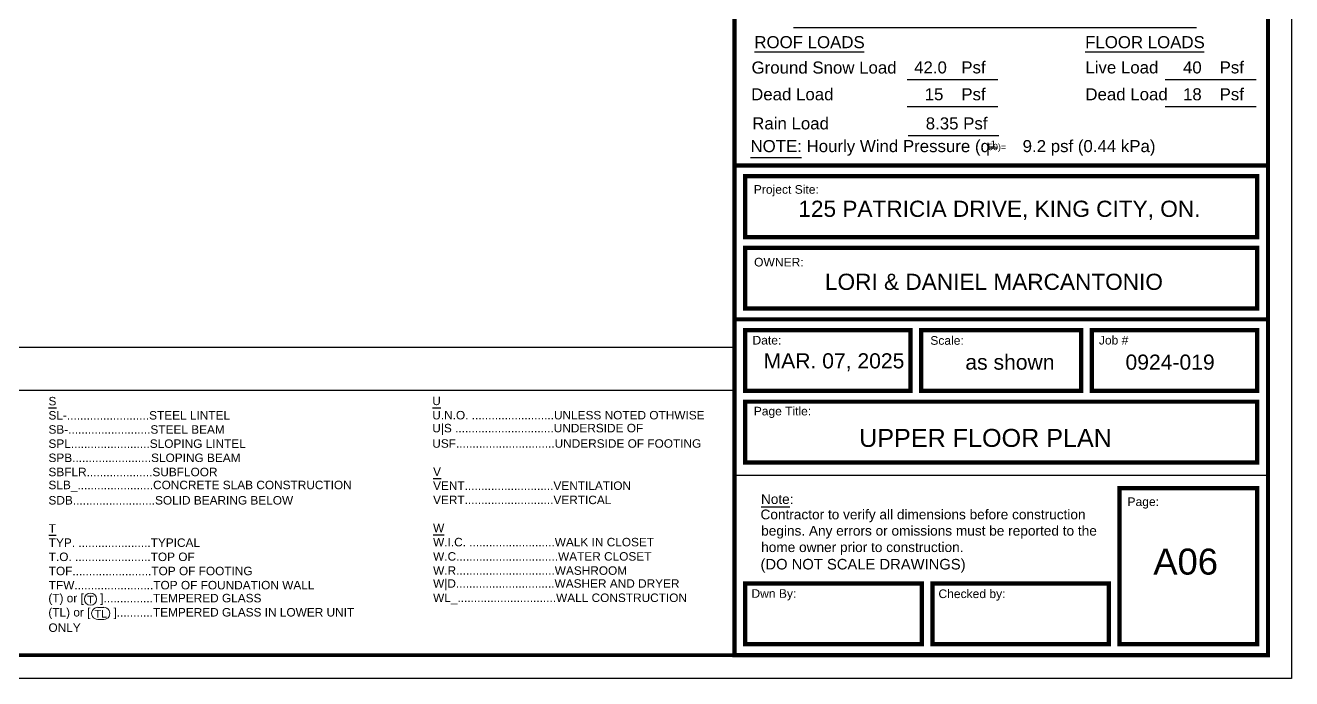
# Model space of a CAD drawing. Header units: millimetres. Extents: x 58 to 2247, y 57 to 1671.
# Drawn here: x 1489 to 2247, y 57 to 448 of the extents above; entities that cross this region are included whole.
import ezdxf

# ---------------------------------------------------------------- set-up
doc = ezdxf.new("R2010")
doc.units = ezdxf.units.MM
doc.header["$LTSCALE"] = 0.5
for name, color, linetype in [('interior door main', 3, 'CONTINUOUS'), ('main floor exterior line', 2, 'CONTINUOUS'), ('main floor interior line', 6, 'CONTINUOUS'), ('PDF_Geometry', 7, 'Continuous'), ('PDF_Solid Fills', 7, 'Continuous'), ('PDF_Text', 7, 'Continuous')]:
    doc.layers.add(name, color=color, linetype=linetype)
doc.styles.add('PDF Arial-ItalicMT', font='arial.ttf')
doc.styles.add('PDF ArialMT', font='arial.ttf')
doc.styles.add('PDF Swiss721BT-Light', font='arial.ttf')

msp = doc.modelspace()

# ---------------------------------------------------------------- hatches: boundary and pattern name
at = {"layer": 'PDF_Solid Fills', "transparency": 33554559}
msp.add_hatch(color=256, dxfattribs=at).paths.add_polyline_path([(1528.22, 102.05), (1528.22, 106.13), (1526.62, 106.13), (1526.62, 106.69), (1530.3, 106.69), (1530.3, 106.13), (1528.78, 106.13), (1528.78, 102.05)])

# ---------------------------------------------------------------- linework, layer by layer
at = {"layer": 'interior door main'}
for points in [[(1920.26, 229.25), (2019.17, 229.25), (2019.17, 265.65), (1920.26, 265.65), (1920.26, 229.25)], [(2025.61, 229.25), (2121.29, 229.25), (2121.29, 265.65), (2025.61, 265.65), (2025.61, 229.25)], [(2127.73, 229.25), (2226.65, 229.25), (2226.65, 265.65), (2127.73, 265.65), (2127.73, 229.25)]]:
    msp.add_lwpolyline(points, dxfattribs=at)
at = {"layer": 'main floor exterior line'}
for points in [[(71.67, 1656.52), (2233.09, 1656.52), (2233.09, 71.09), (71.67, 71.09), (1913.82, 71.09), (1913.82, 272.09), (2233.09, 272.09), (2233.09, 71.09)], [(1913.82, 272.09), (1913.82, 364.17), (2233.09, 364.17), (2233.09, 467.73), (1913.74, 467.73), (1913.82, 364.17)], [(2233.09, 364.17), (2233.09, 272.09)], [(2226.65, 357.73), (1920.26, 357.73), (1920.26, 321.33), (2226.65, 321.33)], [(2226.65, 314.89), (1920.26, 314.89), (1920.26, 278.49), (2226.65, 278.49)], [(2019.17, 265.65), (1920.26, 265.65), (1920.26, 229.25), (2019.17, 229.25)], [(2025.61, 265.65), (2121.29, 265.65), (2121.29, 229.25), (2025.61, 229.25)], [(2127.73, 265.65), (2226.65, 265.65), (2226.65, 229.25), (2127.73, 229.25)], [(71.67, 71.09), (71.67, 255.41), (1913.82, 255.41)], [(71.67, 229.65), (1913.82, 229.65)], [(2226.65, 222.77), (1920.26, 222.77), (1920.26, 186.37), (2226.65, 186.37)], [(2226.65, 170.93), (2144.25, 170.93), (2144.25, 113.97), (2144.25, 77.53), (2226.65, 77.53)], [(2025.89, 113.93), (1920.26, 113.93), (1920.26, 77.53), (2025.89, 77.53)], [(2032.33, 113.93), (2137.81, 113.93), (2137.81, 77.53), (2032.33, 77.53)]]:
    msp.add_lwpolyline(points, dxfattribs=at)
at = {"layer": 'main floor interior line'}
for points in [[(57.67, 1670.52), (2247.09, 1670.52), (2247.09, 57.09), (57.67, 57.09)], [(1949.1, 446.85), (2190.29, 446.85)], [(1925.74, 432.29), (1991.41, 432.29)], [(2123.65, 432.29), (2194.93, 432.29)], [(2017.09, 415.65), (2071.41, 415.65)], [(2171.65, 415.65), (2225.97, 415.65)], [(2017.09, 399.57), (2071.41, 399.57)], [(2171.65, 399.57), (2225.97, 399.57)], [(2017.73, 382.21), (2072.05, 382.21)], [(2065.81, 374.69), (2071.17, 374.69)], [(1923.34, 369.01), (1953.98, 369.01)], [(1503.34, 219.09), (1508.06, 219.09)], [(1733.02, 219.17), (1738.06, 219.17)], [(1733.5, 176.85), (1738.22, 176.85)], [(1913.82, 178.69), (2233.09, 178.69)], [(1929.74, 159.89), (1946.86, 159.89)], [(1503.5, 142.85), (1507.82, 142.85)], [(1733.5, 143.09), (1740.14, 143.09)]]:
    msp.add_lwpolyline(points, dxfattribs=at)
at = {"layer": 'PDF_Geometry', "lineweight": 0}
for points, const_width in [([(57.67, 1670.52), (2247.09, 1670.52), (2247.09, 57.09), (57.67, 57.09)], 0.32), ([(71.67, 1656.52), (2233.09, 1656.52), (2233.09, 71.09), (71.67, 71.09)], 2.24), ([(1913.82, 364.17), (1913.82, 467.73), (2233.09, 467.73), (2233.09, 364.17)], 2.56), ([(1913.82, 272.09), (1913.82, 364.17), (2233.09, 364.17), (2233.09, 272.09)], 2.56), ([(2226.65, 357.73), (1920.26, 357.73), (1920.26, 321.33), (2226.65, 321.33)], 2.56), ([(2226.65, 314.89), (1920.26, 314.89), (1920.26, 278.49), (2226.65, 278.49)], 2.64), ([(1913.82, 71.09), (1913.82, 272.09), (2233.09, 272.09), (2233.09, 71.09)], 2.56), ([(2019.17, 265.65), (1920.26, 265.65), (1920.26, 229.25), (2019.17, 229.25)], 2.56), ([(2025.61, 265.65), (2121.29, 265.65), (2121.29, 229.25), (2025.61, 229.25)], 2.56), ([(2127.73, 265.65), (2226.65, 265.65), (2226.65, 229.25), (2127.73, 229.25)], 2.56), ([(2226.65, 222.77), (1920.26, 222.77), (1920.26, 186.37), (2226.65, 186.37)], 2.56), ([(2226.65, 170.93), (2144.25, 170.93), (2144.25, 113.97), (2144.25, 77.53), (2226.65, 77.53)], 2.56), ([(2025.89, 113.93), (1920.26, 113.93), (1920.26, 77.53), (2025.89, 77.53)], 2.64), ([(2032.33, 113.93), (2137.81, 113.93), (2137.81, 77.53), (2032.33, 77.53)], 2.64)]:
    msp.add_lwpolyline(points, close=True, dxfattribs=dict(at, const_width=const_width))
at = {"layer": 'PDF_Geometry', "lineweight": 9}
for points in [[(1949.1, 446.85), (2190.29, 446.85)], [(1925.74, 432.29), (1991.41, 432.29)], [(2123.65, 432.29), (2194.93, 432.29)], [(1503.34, 219.09), (1508.06, 219.09)], [(1733.02, 219.17), (1738.06, 219.17)], [(1733.5, 176.85), (1738.22, 176.85)], [(1929.74, 159.89), (1946.86, 159.89)], [(1503.5, 142.85), (1507.82, 142.85)], [(1733.5, 143.09), (1740.14, 143.09)], [(1532.86, 99.57), (1536.46, 99.57)], [(1532.86, 92.37), (1536.46, 92.37)]]:
    msp.add_lwpolyline(points, dxfattribs=at)
at = {"layer": 'PDF_Geometry', "lineweight": 5}
for points in [[(2017.09, 415.65), (2071.41, 415.65)], [(2171.65, 415.65), (2225.97, 415.65)], [(2017.09, 399.57), (2071.41, 399.57)], [(2171.65, 399.57), (2225.97, 399.57)], [(2017.73, 382.21), (2072.05, 382.21)], [(2065.81, 374.69), (2071.17, 374.69)], [(1923.34, 369.01), (1953.98, 369.01)]]:
    msp.add_lwpolyline(points, dxfattribs=at)
at = {"layer": 'PDF_Geometry', "lineweight": 20}
msp.add_lwpolyline([(1913.82, 71.09), (71.67, 71.09), (71.67, 255.41), (1913.82, 255.41)], close=True, dxfattribs=at)
msp.add_lwpolyline([(71.67, 229.65), (1913.82, 229.65)], dxfattribs=at)
at = {"layer": 'PDF_Geometry', "lineweight": 18}
msp.add_lwpolyline([(1913.82, 178.69), (2233.09, 178.69)], dxfattribs=at)
at = {"layer": 'PDF_Geometry', "lineweight": 9}
msp.add_circle((1528.47, 104.58), 3.64, dxfattribs=at)
for centre, start, end in [((1532.79, 96.02), 89.99999, 270.00001), ((1536.39, 96.02), 269.99999, 90.00001)]:
    msp.add_arc(centre, 3.64, start, end, dxfattribs=at)

# ---------------------------------------------------------------- texts
at = {"layer": 'PDF_Text', "attachment_point": 4}
for s, insert, char_height, style in [('ROOF LOADS', (1925.72, 437.97), 7.21, 'PDF ArialMT'), ('FLOOR LOADS', (2123.65, 437.97), 7.2101, 'PDF ArialMT'), ('Ground Snow Load', (1924.04, 422.77), 7.2101, 'PDF ArialMT'), ('42.0', (2021.32, 422.85), 7.21, 'PDF ArialMT'), ('Psf', (2049.57, 422.85), 7.21, 'PDF ArialMT'), ('Live Load', (2123.81, 422.85), 7.21, 'PDF ArialMT'), ('40', (2182.21, 422.85), 7.21, 'PDF ArialMT'), ('Psf', (2204.13, 422.85), 7.21, 'PDF ArialMT'), ('Dead Load', (1923.8, 406.77), 7.21, 'PDF ArialMT'), ('15', (2027.64, 406.77), 7.21, 'PDF ArialMT'), ('Psf', (2049.57, 406.77), 7.21, 'PDF ArialMT'), ('Dead Load', (2123.81, 406.77), 7.21, 'PDF ArialMT'), ('18', (2182.21, 406.77), 7.21, 'PDF ArialMT'), ('Psf', (2204.13, 406.77), 7.21, 'PDF ArialMT'), ('Rain Load', (1924.44, 389.33), 7.21, 'PDF ArialMT'), ('8.35 Psf', (2028.28, 389.33), 7.21, 'PDF ArialMT'), ('  NOTE: Hourly Wind Pressure (q', (1917.8, 374.69), 7.2101, 'PDF ArialMT'), ('1', (2067.25, 377.23), 3.8, 'PDF ArialMT'), ('  9.2 psf (0.44 kPa)', (2080.67, 374.69), 7.2101, 'PDF ArialMT'), ('50)=', (2065.57, 374.69), 3.799, 'PDF ArialMT'), ('Project Site:', (1925.4, 349.07), 5.1666, 'PDF Swiss721BT-Light'), ('125 PATRICIA DRIVE, KING CITY, ON.', (1952.04, 337.36), 9.6873, 'PDF Swiss721BT-Light'), ('OWNER:', (1925.56, 306.27), 5.167, 'PDF Swiss721BT-Light'), ('LORI & DANIEL MARCANTONIO', (1967.96, 294.47), 9.6873, 'PDF Swiss721BT-Light'), ('Date:', (1924.6, 259.55), 5.167, 'PDF Swiss721BT-Light'), ('Scale:', (2031, 259.39), 5.167, 'PDF Swiss721BT-Light'), ('Job #', (2131.89, 259.55), 5.167, 'PDF Swiss721BT-Light'), ('MAR. 07, 2025', (1931.24, 246.39), 9.0415, 'PDF Swiss721BT-Light'), ('as shown', (2051.97, 246.39), 9.042, 'PDF Swiss721BT-Light'), ('0924-019', (2147.81, 246.39), 9.042, 'PDF Swiss721BT-Light'), ('S', (1503.31, 223.06), 5.07, 'PDF ArialMT'), ('U', (1732.99, 223.22), 5.07, 'PDF ArialMT'), ('Page Title:', (1925.4, 216.35), 5.1366, 'PDF Swiss721BT-Light'), ('SL-.........................STEEL LINTEL', (1503.31, 214.58), 5.071, 'PDF ArialMT'), ('U.N.O. .........................UNLESS NOTED OTHWISE', (1732.99, 214.66), 5.071, 'PDF ArialMT'), ('SB-.........................STEEL BEAM', (1503.31, 206.1), 5.071, 'PDF ArialMT'), ('U|S ..............................UNDERSIDE OF', (1732.99, 206.18), 5.071, 'PDF ArialMT'), ('UPPER FLOOR PLAN', (1988.44, 201.01), 10.7637, 'PDF Swiss721BT-Light'), ('SPL........................SLOPING LINTEL', (1503.31, 197.62), 5.071, 'PDF ArialMT'), ('USF..............................UNDERSIDE OF FOOTING', (1732.99, 197.7), 5.071, 'PDF ArialMT'), ('SPB........................SLOPING BEAM', (1503.31, 189.14), 5.071, 'PDF ArialMT'), ('SBFLR....................SUBFLOOR', (1503.31, 180.66), 5.071, 'PDF ArialMT'), ('V', (1733.47, 180.9), 5.07, 'PDF ArialMT'), ('SLB_.......................CONCRETE SLAB CONSTRUCTION', (1503.31, 172.18), 5.071, 'PDF ArialMT'), ('VENT...........................VENTILATION', (1733.47, 172.42), 5.071, 'PDF ArialMT'), ('Note:', (1929.72, 164.39), 5.806, 'PDF Arial-ItalicMT'), ('SDB.........................SOLID BEARING BELOW', (1503.31, 163.7), 5.071, 'PDF ArialMT'), ('VERT...........................VERTICAL', (1733.47, 163.94), 5.071, 'PDF ArialMT'), ('Page:', (2149.01, 162.11), 5.167, 'PDF Swiss721BT-Light'), ('Contractor to verify all dimensions before construction', (1929.4, 154.39), 5.8403, 'PDF Arial-ItalicMT'), ('T', (1503.47, 146.9), 5.07, 'PDF ArialMT'), ('W', (1733.47, 147.14), 5.07, 'PDF ArialMT'), ('begins. Any errors or omissions must be reported to the', (1929.8, 144.63), 5.8403, 'PDF Arial-ItalicMT'), ('TYP. ......................TYPICAL', (1503.47, 138.34), 5.071, 'PDF ArialMT'), ('W.I.C. ..........................WALK IN CLOSET', (1733.47, 138.66), 5.071, 'PDF ArialMT'), ('home owner prior to construction.', (1929.8, 134.79), 5.8403, 'PDF Arial-ItalicMT'), ('T.O. .......................TOP OF', (1503.47, 129.86), 5.071, 'PDF ArialMT'), ('W.C...............................WATER CLOSET', (1733.47, 130.1), 5.071, 'PDF ArialMT'), ('(DO NOT SCALE DRAWINGS)', (1929.4, 124.53), 6.3251, 'PDF Arial-ItalicMT'), ('A06', (2164.45, 126.91), 15.578, 'PDF ArialMT'), ('TOF........................TOP OF FOOTING', (1503.47, 121.38), 5.071, 'PDF ArialMT'), ('W.R..............................WASHROOM', (1733.47, 121.62), 5.071, 'PDF ArialMT'), ('TFW........................TOP OF FOUNDATION WALL', (1503.47, 112.9), 5.071, 'PDF ArialMT'), ('W|D..............................WASHER AND DRYER', (1733.47, 113.14), 5.071, 'PDF ArialMT'), ('(T) or [     ]...............TEMPERED GLASS', (1503.23, 104.41), 5.071, 'PDF ArialMT'), ('WL_..............................WALL CONSTRUCTION', (1733.47, 104.65), 5.071, 'PDF ArialMT'), ('Dwn By:', (1923.96, 107.15), 5.167, 'PDF Swiss721BT-Light'), ('Checked by:', (2035.88, 106.99), 5.1666, 'PDF Swiss721BT-Light'), ('(TL) or [       ]...........TEMPERED GLASS IN LOWER UNIT', (1503.23, 95.93), 5.071, 'PDF ArialMT'), ('TL', (1530.83, 95.81), 4.665, 'PDF ArialMT'), ('ONLY', (1503.31, 87.45), 5.071, 'PDF ArialMT')]:
    msp.add_mtext(s, dxfattribs=dict(at, insert=insert, char_height=char_height, style=style))

doc.saveas('drawing.dxf')
